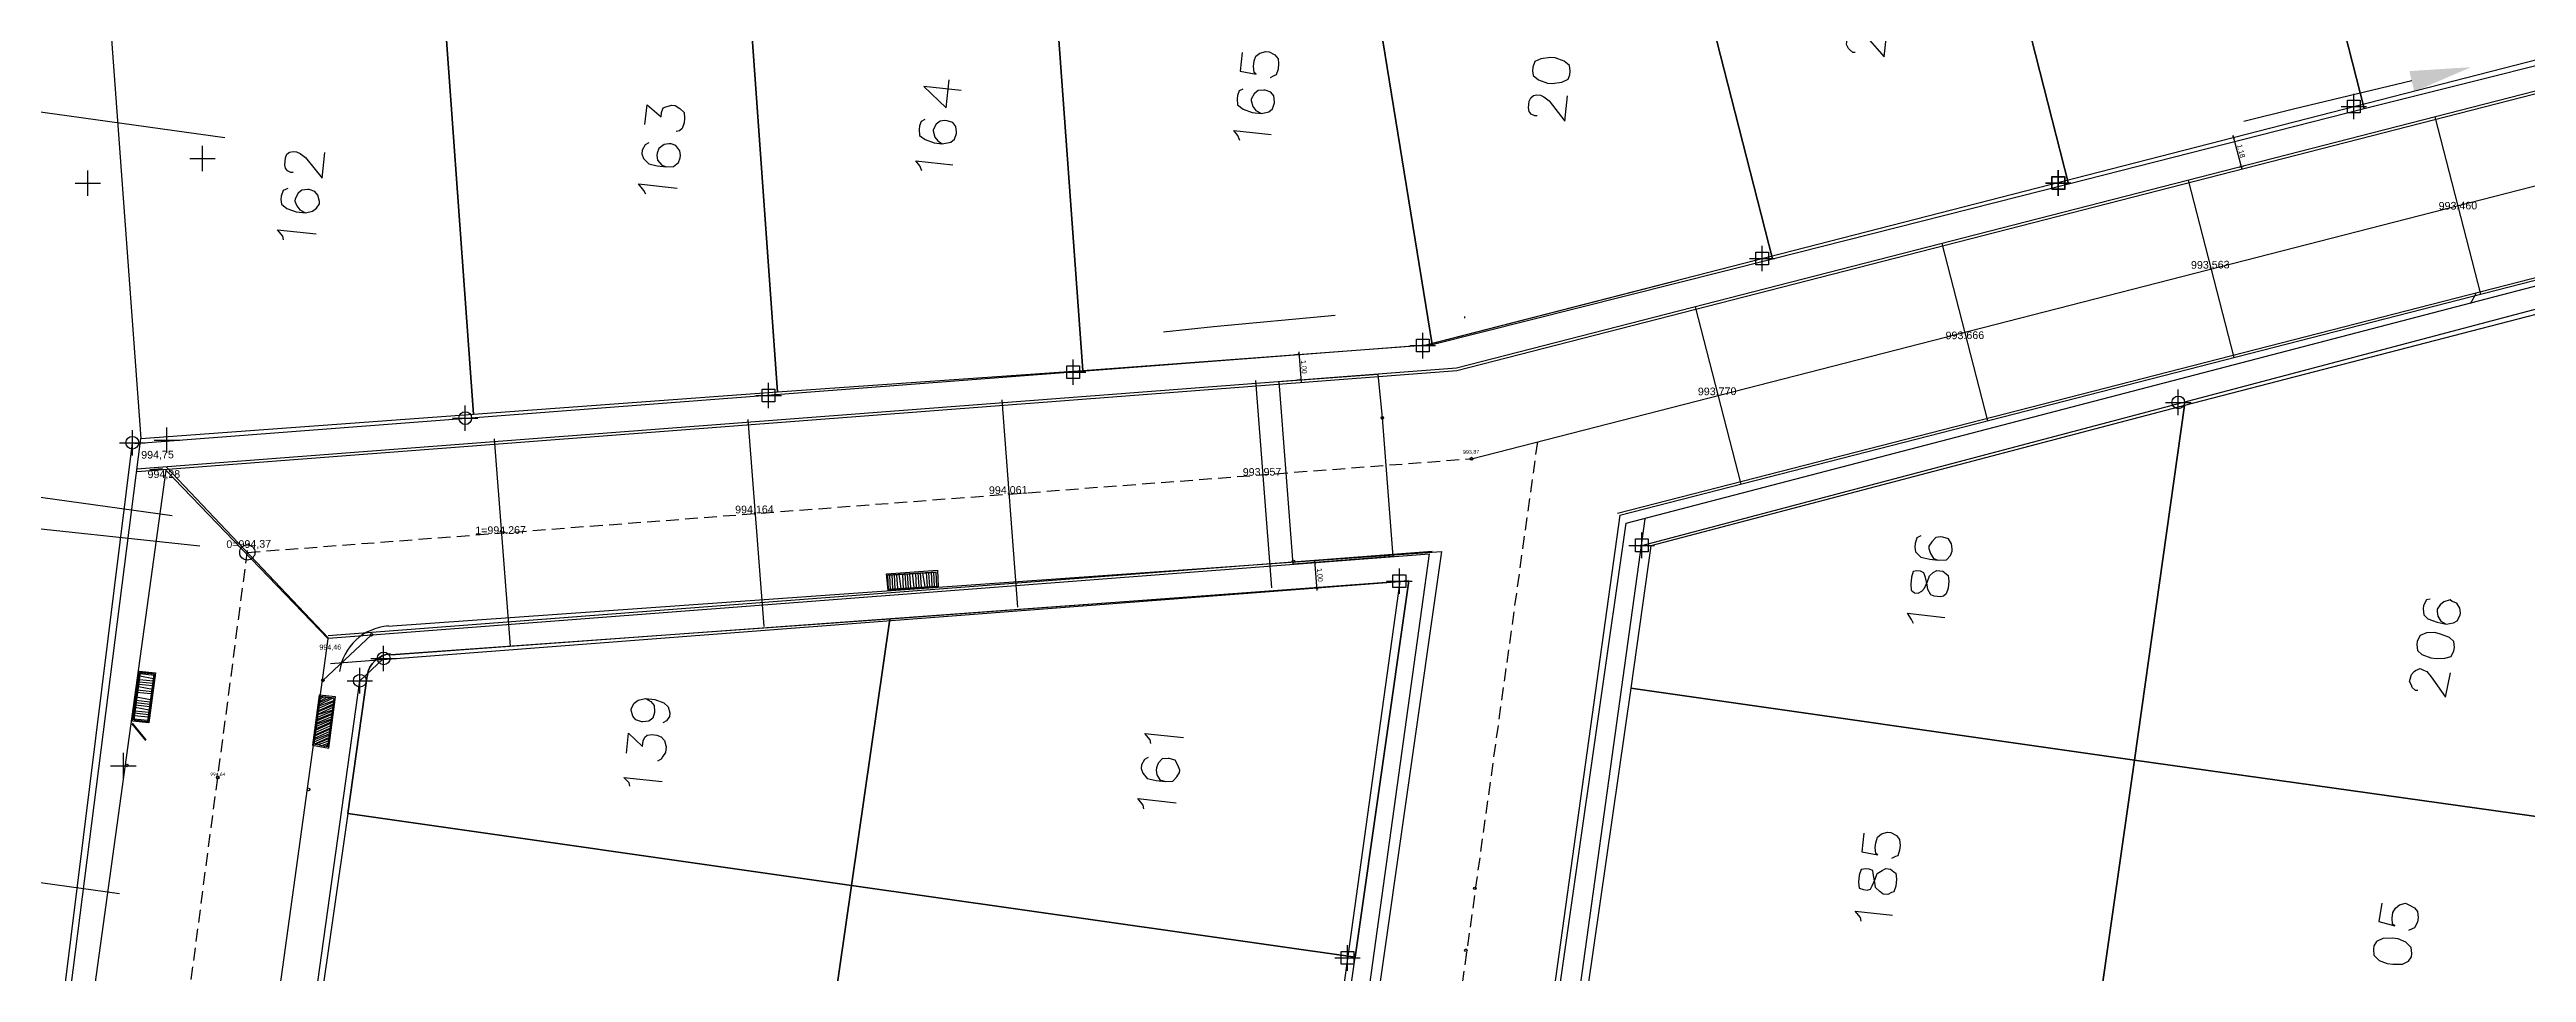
# Model space of a CAD drawing. Header units: metres. Extents: x -977055 to 805873, y -1033982 to 242021.
# Drawn here: x 863.8 to 961.1, y 1101 to 1137.3 of the extents above; entities that cross this region are included whole.
import ezdxf

# ---------------------------------------------------------------- set-up
doc = ezdxf.new("R2010")
doc.units = ezdxf.units.M
doc.header["$PDMODE"] = 32
doc.header["$PDSIZE"] = 1.5
doc.linetypes.add('DASHED', pattern=[0.75, 0.5, -0.25])
for name, color, linetype in [('12-CONDICIONES EXISTENTES', 2, 'Continuous'), ('C-ROAD-PROF-TEXT', 11, 'Continuous'), ('LOTE 243', 6, 'Continuous'), ('puntos nov 7', 50, 'Continuous'), ('PUNTOS V', 4, 'Continuous'), ('V-NODE', 1, 'Continuous')]:
    doc.layers.add(name, color=color, linetype=linetype)
for name, color, linetype, true_color in [('PDF2_area escolar', 7, 'Continuous', 0x989898), ('PDF_Geometry', 7, 'Continuous', 0x797979), ('PDF_Solid Fills', 7, 'Continuous', 0x797979)]:
    doc.layers.add(name, color=color, linetype=linetype, true_color=true_color)
doc.layers.get('PDF2_area escolar').off()
doc.styles.add('CITY2', font='stylu.ttf', dxfattribs={"height": 0.2})
doc.styles.get("Standard").update_dxf_attribs({"font": 'arial.ttf'})
doc.dimstyles.new('COTAS2', dxfattribs={"dimtxt": 0.02, "dimasz": 0.1, "dimexe": 0.15, "dimexo": 0.08, "dimgap": 0.05, "dimtad": 1, "dimzin": 0, "dimdsep": 46, "dimtxsty": 'CITY2', "dimblk": 'ARCHTICK', "dimcen": 1, "dimdle": 0.1, "dimclrd": 1, "dimclre": 1, "dimclrt": 2, "dimadec": 0, "dimazin": 0, "dimtfac": 1, "dimtofl": 0, "dimtmove": 0, "dimatfit": 3, "dimldrblk": 'ARCHTICK', "dimfxl": 0.18, "dimtolj": 1, "dimtzin": 0, "dimarcsym": 0})

# ---------------------------------------------------------------- blocks, each defined once
blk = doc.blocks.new('*U274')
at = {"color": 0, "linetype": 'ByBlock', "lineweight": -2, "transparency": 16777216}
for p, q in [((-1, 0), (1, 0)), ((0, -1), (0, 1))]:
    blk.add_line(p, q, dxfattribs=at)
blk.add_circle((0, 0), 0.5, dxfattribs=at)
blk = doc.blocks.new('*U1312', base_point=(875.988, 1112.51, 995.416))
at = {"layer": 'V-NODE', "color": 50, "lineweight": -2, "xscale": 0.5, "yscale": 0.5, "zscale": 0.5}
blk.add_blockref('*U274', (875.988, 1112.51, 995.416), dxfattribs=at)
blk = doc.blocks.new('*U1315', base_point=(876.923, 1113.387, 995.362))
at = {"layer": 'V-NODE', "color": 50, "lineweight": -2, "xscale": 0.5, "yscale": 0.5, "zscale": 0.5}
blk.add_blockref('*U274', (876.923, 1113.387, 995.362), dxfattribs=at)
blk = doc.blocks.new('*U1318', base_point=(867.052, 1121.861, 994.772))
at = {"layer": 'V-NODE', "color": 50, "lineweight": -2, "xscale": 0.5, "yscale": 0.5, "zscale": 0.5}
blk.add_blockref('*U274', (867.052, 1121.861, 994.772), dxfattribs=at)
blk = doc.blocks.new('*U1321', base_point=(880.129, 1122.828, 994.948))
at = {"layer": 'V-NODE', "color": 50, "lineweight": -2, "xscale": 0.5, "yscale": 0.5, "zscale": 0.5}
blk.add_blockref('*U274', (880.129, 1122.828, 994.948), dxfattribs=at)
blk = doc.blocks.new('*U2498')
at = {"color": 0, "linetype": 'ByBlock', "lineweight": -2, "transparency": 16777216}
for p, q in [((-1, 0), (1, 0)), ((0, -1), (0, 1))]:
    blk.add_line(p, q, dxfattribs=at)
blk.add_lwpolyline([(-0.5, -0.5), (-0.5, 0.5), (0.5, 0.5), (0.5, -0.5)], close=True, dxfattribs=at)
blk = doc.blocks.new('*U2741', base_point=(914.784, 1101.616, 995.679))
at = {"layer": 'V-NODE', "color": 130, "lineweight": -2, "xscale": 0.5, "yscale": 0.5, "zscale": 0.5}
blk.add_blockref('*U2498', (914.784, 1101.616, 995.679), dxfattribs=at)
blk = doc.blocks.new('*U2747', base_point=(926.345, 1117.829, 995.14))
at = {"layer": 'V-NODE', "color": 130, "lineweight": -2, "xscale": 0.5, "yscale": 0.5, "zscale": 0.5}
blk.add_blockref('*U2498', (926.345, 1117.829, 995.14), dxfattribs=at)
blk = doc.blocks.new('*U2750', base_point=(892.046, 1123.719, 994.986))
at = {"layer": 'V-NODE', "color": 130, "lineweight": -2, "xscale": 0.5, "yscale": 0.5, "zscale": 0.5}
blk.add_blockref('*U2498', (892.046, 1123.719, 994.986), dxfattribs=at)
blk = doc.blocks.new('*U2753', base_point=(904.011, 1124.634, 995.008))
at = {"layer": 'V-NODE', "color": 130, "lineweight": -2, "xscale": 0.5, "yscale": 0.5, "zscale": 0.5}
blk.add_blockref('*U2498', (904.011, 1124.634, 995.008), dxfattribs=at)
blk = doc.blocks.new('*U2756', base_point=(931.076, 1129.104, 994.854))
at = {"layer": 'V-NODE', "color": 130, "lineweight": -2, "xscale": 0.5, "yscale": 0.5, "zscale": 0.5}
blk.add_blockref('*U2498', (931.076, 1129.104, 994.854), dxfattribs=at)
blk = doc.blocks.new('*U2759', base_point=(942.714, 1132.066, 994.668))
at = {"layer": 'V-NODE', "color": 130, "lineweight": -2, "xscale": 0.5, "yscale": 0.5, "zscale": 0.5}
blk.add_blockref('*U2498', (942.714, 1132.066, 994.668), dxfattribs=at)
blk = doc.blocks.new('*U2762', base_point=(942.708, 1132.07, 994.668))
at = {"layer": 'V-NODE', "color": 130, "lineweight": -2, "xscale": 0.5, "yscale": 0.5, "zscale": 0.5}
blk.add_blockref('*U2498', (942.708, 1132.07, 994.668), dxfattribs=at)
blk = doc.blocks.new('*U2765', base_point=(954.317, 1135.078, 994.668))
at = {"layer": 'V-NODE', "color": 130, "lineweight": -2, "xscale": 0.5, "yscale": 0.5, "zscale": 0.5}
blk.add_blockref('*U2498', (954.317, 1135.078, 994.668), dxfattribs=at)
blk = doc.blocks.new('base')
at = {"layer": 'PDF_Geometry', "lineweight": 25, "extrusion": (-0.000787417, 0.063364, 0.99799), "elevation": 0.026}
for points in [[(-314.355, -197.288), (-299.601, -195.681), (-292.744, -194.188), (-282.663, -192.111), (-274.476, -190.361), (-258.037, -185.154), (-248.029, -180.61), (-240.539, -177.71), (-228.643, -174.042), (-222.733, -172.714), (-217.384, -171.04), (-209.935, -169.248), (-202.16, -164.759), (-196.196, -160.284), (-195.073, -159.817), (-178.095, -157.457), (-154.298, -156.614), (-136.667, -154.611), (-124.436, -153.164), (-118.066, -151.474), (-100.79, -146.646), (-80.955, -140.967), (-73.385, -139.328), (-61.694, -135.822), (-40.504, -131.604), (-37.727, -130.872), (-17.661, -129.441), (1.311, -127.461), (21.092, -124.929), (41.006, -122.83), (47.376, -123.458), (63.592, -123.186), (81.402, -124.312), (85.639, -96.072), (88.705, -66.393), (92.811, -40.781), (97.16, -22.386), (100.596, -1.562), (102.483, 8.32), (109.691, 37.361), (117.528, 76.62), (126.217, 115.638), (131.513, 149.592), (134.682, 173.973), (136.916, 195.591), (139.956, 229.678), (141.558, 250.676), (142.614, 271.37), (143.252, 283.21), (147.066, 312.938), (152.58, 355.631), (153.554, 396.042), (150.869, 418.02), (151.777, 438.639), (150.959, 458.028), (151.777, 438.639), (150.869, 418.02), (153.554, 396.042), (152.58, 355.631), (147.066, 312.938), (143.252, 283.21), (142.614, 271.37), (141.558, 250.676), (139.956, 229.678), (136.916, 195.591), (134.682, 173.973), (131.513, 149.592), (126.217, 115.638), (117.528, 76.62), (109.691, 37.361), (102.483, 8.32), (100.596, -1.562), (97.16, -22.386), (92.811, -40.781), (88.705, -66.393), (85.639, -96.072), (81.402, -124.312), (63.592, -123.186), (47.376, -123.458), (41.006, -122.83), (21.092, -124.929), (1.311, -127.461), (-17.661, -129.441), (-37.727, -130.872), (-40.504, -131.604), (-61.694, -135.822), (-73.385, -139.328), (-80.955, -140.967), (-100.79, -146.646), (-118.066, -151.474), (-124.436, -153.164), (-136.667, -154.611), (-154.298, -156.614), (-178.095, -157.457), (-195.073, -159.817), (-196.196, -160.284), (-202.16, -164.759), (-209.935, -169.248), (-217.384, -171.04), (-222.733, -172.714), (-228.643, -174.042), (-240.539, -177.71), (-248.029, -180.61), (-258.037, -185.154), (-274.476, -190.361), (-282.663, -192.111), (-292.744, -194.188), (-299.601, -195.681), (-314.355, -197.288), (-312.178, -178.446), (-309.146, -157.898), (-306.876, -132.899), (-305.823, -118.002), (-298.643, -78.802), (-291.055, -45.077), (-282.252, -15.116), (-275.645, 10.473), (-270.319, 33.898), (-263.825, 63.164), (-258.15, 86.408), (-284.424, 123.888)], [(-53.488, -120.441), (-53.397, -120.452), (-53.271, -120.56), (-53.23, -120.611), (-53.155, -120.76), (-53.194, -121.08), (-53.302, -121.206), (-53.353, -121.246), (-53.501, -121.321), (-53.638, -121.304), (-53.765, -121.196), (-53.977, -121.032), (-54.625, -120.258), (-54.741, -121.218)], [(-29.412, -120.745), (-29.324, -120.014), (-29.958, -119.891), (-29.872, -119.948), (-29.854, -120.182), (-29.882, -120.41), (-29.949, -120.588), (-30.103, -120.708), (-30.342, -120.772), (-30.48, -120.756), (-30.697, -120.637), (-30.818, -120.483), (-30.841, -120.295), (-30.814, -120.066), (-30.741, -119.843), (-30.644, -119.808), (-30.496, -119.734)], [(-18.351, -119.388), (-16.889, -119.564), (-17.76, -118.717), (-17.892, -119.814)], [(-75.348, -119.06), (-70.676, -118), (-68.719, -117.54)], [(-5.919, -118.197), (-6.013, -118.974), (-6.558, -118.491), (-6.58, -118.673), (-6.647, -118.851), (-6.744, -118.885), (-6.984, -118.949), (-7.121, -118.933), (-7.293, -118.819), (-7.459, -118.66), (-7.477, -118.426), (-7.455, -118.243), (-7.382, -118.02), (-7.279, -117.94), (-7.137, -117.911)], [(-29.424, -119.306), (-29.276, -119.231), (-29.208, -119.054), (-29.192, -118.917), (-29.21, -118.683), (-29.422, -118.518), (-29.776, -118.383), (-30.142, -118.339), (-30.427, -118.397), (-30.581, -118.518), (-30.654, -118.741), (-30.66, -118.786), (-30.642, -119.02), (-30.521, -119.174), (-30.298, -119.247), (-30.252, -119.253), (-30.018, -119.235), (-29.864, -119.114), (-29.746, -118.897), (-29.74, -118.851), (-29.804, -118.611), (-29.925, -118.458), (-30.142, -118.339)], [(-40.964, -118.101), (-40.873, -118.112), (-40.741, -118.175), (-40.661, -118.277), (-40.632, -118.42), (-40.665, -118.694), (-40.727, -118.825), (-40.829, -118.906), (-40.972, -118.935), (-41.109, -118.919), (-41.241, -118.856), (-41.453, -118.692), (-42.05, -117.878), (-42.171, -118.883)], [(-16.917, -118.263), (-16.769, -118.188), (-16.701, -118.01), (-16.685, -117.873), (-16.703, -117.639), (-16.915, -117.475), (-17.27, -117.339), (-17.59, -117.301), (-17.921, -117.353), (-18.074, -117.474), (-18.147, -117.697), (-18.153, -117.743), (-18.135, -117.977), (-18.014, -118.13), (-17.791, -118.204), (-17.7, -118.215), (-17.511, -118.191), (-17.358, -118.07), (-17.239, -117.853), (-17.233, -117.807), (-17.297, -117.568), (-17.418, -117.414), (-17.59, -117.301)], [(-29.273, -117.284), (-29.204, -117.478), (-29.043, -117.683), (-30.506, -117.507)], [(7.921, -116.479), (8.012, -116.49), (8.144, -116.552), (8.224, -116.655), (8.253, -116.797), (8.22, -117.071), (8.158, -117.203), (8.056, -117.283), (7.913, -117.313), (7.776, -117.296), (7.644, -117.234), (7.432, -117.069), (6.789, -116.25), (6.668, -117.255)], [(-6.065, -117.483), (-5.917, -117.408), (-5.798, -117.191), (-5.782, -117.054), (-5.851, -116.86), (-6.058, -116.65), (-6.372, -116.565), (-6.738, -116.521), (-7.017, -116.534), (-7.222, -116.695), (-7.29, -116.872), (-7.301, -116.964), (-7.277, -117.152), (-7.116, -117.357), (-6.939, -117.424), (-6.848, -117.435), (-6.659, -117.412), (-6.455, -117.251), (-6.387, -117.074), (-6.376, -116.982), (-6.399, -116.794), (-6.56, -116.589), (-6.738, -116.521)], [(-16.766, -116.24), (-16.697, -116.434), (-16.536, -116.639), (-17.999, -116.463)], [(8.135, -115.855), (8.329, -115.786), (8.402, -115.563), (8.419, -115.426), (8.395, -115.238), (8.183, -115.073), (7.828, -114.937), (7.463, -114.893), (7.177, -114.952), (7.024, -115.072), (6.91, -115.244), (6.899, -115.336), (6.963, -115.575), (7.084, -115.729), (7.307, -115.802), (7.352, -115.808), (7.586, -115.789), (7.74, -115.669), (7.859, -115.451), (7.87, -115.36), (7.801, -115.166), (7.68, -115.012), (7.463, -114.893)], [(-5.914, -115.461), (-5.839, -115.609), (-5.638, -115.865), (-7.147, -115.684)], [(8.332, -113.839), (8.361, -113.981), (8.562, -114.238), (7.053, -114.056)], [(-73.972, -29.127), (-75.851, -30.477), (-73.972, -29.127), (-35.504, -35.06), (-34.154, -36.938), (-44.268, -102.03), (-86.666, -112.549), (-88.335, -111.003), (-75.851, -30.477)], [(-77.534, -110.264), (-77.766, -110.653)], [(-32.936, -110.351), (-28.158, -109.953), (-26.189, -109.773)], [(90.41, -55.701), (23.541, -45.327), (22.42, -46.165), (14.042, -106.087)], [(19.91, -104.337), (20.092, -102.828), (11.773, -101.826)], [(4.42, -98.575), (-37.003, -101.004), (-27.234, -38.004)], [(-55.829, -101.379), (-55.68, -101.304), (-55.607, -101.081), (-55.591, -100.944), (-55.614, -100.756), (-55.821, -100.545), (-56.181, -100.456), (-56.501, -100.417), (-56.826, -100.424), (-56.986, -100.59), (-57.053, -100.768), (-57.064, -100.859), (-57.041, -101.048), (-56.926, -101.247), (-56.703, -101.32), (-56.611, -101.331), (-56.423, -101.307), (-56.264, -101.141), (-56.15, -100.969), (-56.139, -100.878), (-56.209, -100.684), (-56.324, -100.485), (-56.501, -100.417)], [(-17.159, -99.871), (-15.246, -99.776), (-15.221, -100.336), (-17.134, -100.43)], [(-15.338, -99.765), (-15.312, -100.325)], [(-15.435, -99.8), (-15.409, -100.36)], [(-15.526, -99.789), (-15.501, -100.349)], [(-15.623, -99.824), (-15.592, -100.338)], [(-15.76, -99.807), (-15.689, -100.372)], [(-15.852, -99.796), (-15.826, -100.356)], [(-15.949, -99.831), (-15.923, -100.39)], [(-16.04, -99.82), (-16.015, -100.379)], [(-16.137, -99.855), (-16.106, -100.368)], [(-16.274, -99.838), (-16.203, -100.403)], [(-16.365, -99.827), (-16.34, -100.387)], [(-16.462, -99.862), (-16.437, -100.421)], [(-16.554, -99.851), (-16.528, -100.41)], [(-16.696, -99.88), (-16.62, -100.399)], [(-16.788, -99.869), (-16.762, -100.428)], [(-16.879, -99.858), (-16.854, -100.417)], [(-16.976, -99.893), (-16.951, -100.452)], [(-17.068, -99.882), (-17.042, -100.441)], [(6.095, -91.219), (5.257, -96.636), (6.095, -91.219), (-13.659, -88.143), (-15.292, -98.612), (4.324, -97.451), (-35.706, -99.862), (-33.414, -85.067)], [(-75.81, -98.647), (-75.667, -98.618), (-75.548, -98.4), (-75.532, -98.263), (-75.55, -98.029), (-75.716, -97.87), (-76.071, -97.735), (-76.431, -97.645), (-76.716, -97.703), (-76.864, -97.778), (-76.983, -97.996), (-76.994, -98.087), (-76.971, -98.275), (-76.856, -98.475), (-76.678, -98.542), (-76.592, -98.599), (-76.353, -98.535), (-76.199, -98.415), (-76.086, -98.243), (-76.075, -98.151), (-76.098, -97.963), (-76.214, -97.764), (-76.431, -97.645)], [(-55.507, -97.94), (-55.432, -98.088), (-55.277, -98.339), (-56.739, -98.162)], [(14.449, -95.007), (14.178, -96.876), (13.629, -96.81), (13.901, -94.941)], [(14.194, -96.739), (13.651, -96.627)], [(14.183, -96.83), (13.635, -96.764)], [(-75.283, -95.047), (-75.192, -95.058), (-75.066, -95.166), (-75.031, -95.263), (-74.956, -95.411), (-75.035, -95.68), (-75.143, -95.806), (-75.194, -95.846), (-75.388, -95.916), (-75.52, -95.853), (-75.651, -95.791), (-75.812, -95.586), (-76.364, -94.778), (-76.571, -95.727)], [(14.355, -95.784), (13.807, -95.718)], [(14.339, -95.922), (13.796, -95.81)], [(14.317, -96.104), (13.768, -96.038)], [(14.306, -96.196), (13.712, -96.124)], [(14.244, -96.327), (13.701, -96.216)], [(14.233, -96.419), (13.684, -96.353)], [(14.222, -96.51), (13.673, -96.444)], [(14.211, -96.602), (13.662, -96.536)], [(6.843, -93.859), (6.566, -95.773), (7.115, -95.839), (7.386, -93.971), (6.799, -94.225)], [(7.159, -95.474), (6.578, -95.682)], [(7.154, -95.52), (6.612, -95.779)], [(7.143, -95.611), (6.704, -95.79)], [(7.137, -95.657), (6.841, -95.806)], [(7.126, -95.748), (6.978, -95.823)], [(7.115, -95.839), (7.069, -95.834)], [(-5.654, -95.599), (-5.872, -95.48), (-5.993, -95.327), (-6.011, -95.093), (-6.005, -95.047), (-5.932, -94.824), (-5.778, -94.703), (-5.544, -94.685), (-5.499, -94.691), (-5.276, -94.764), (-5.155, -94.918), (-5.091, -95.157), (-5.097, -95.203), (-5.216, -95.42), (-5.369, -95.541), (-5.654, -95.599), (-6.02, -95.555), (-6.375, -95.42), (-6.541, -95.261), (-6.605, -95.021), (-6.588, -94.884), (-6.475, -94.712), (-6.327, -94.637)], [(14.444, -95.053), (13.895, -94.987)], [(14.427, -95.19), (13.879, -95.124)], [(14.416, -95.282), (13.868, -95.216)], [(14.405, -95.373), (13.857, -95.307)], [(14.389, -95.51), (13.846, -95.398)], [(14.378, -95.602), (13.829, -95.535)], [(14.367, -95.693), (13.818, -95.627)], [(7.331, -94.428), (6.744, -94.682)], [(7.32, -94.519), (6.733, -94.773)], [(7.315, -94.565), (6.728, -94.819)], [(7.304, -94.657), (6.717, -94.91)], [(7.293, -94.748), (6.666, -94.951)], [(7.287, -94.794), (6.655, -95.042)], [(7.276, -94.885), (6.644, -95.133)], [(7.271, -94.931), (6.638, -95.179)], [(7.26, -95.022), (6.627, -95.271)], [(7.249, -95.114), (6.622, -95.316)], [(7.198, -95.154), (6.611, -95.408)], [(7.187, -95.245), (6.6, -95.499)], [(7.181, -95.291), (6.594, -95.545)], [(7.17, -95.382), (6.583, -95.636)], [(7.375, -94.062), (6.788, -94.316)], [(7.364, -94.154), (6.783, -94.362)], [(7.359, -94.2), (6.772, -94.453)], [(7.348, -94.291), (6.761, -94.545)], [(7.342, -94.337), (6.755, -94.59)], [(7.341, -93.965), (6.805, -94.179)], [(7.204, -93.949), (6.816, -94.088)], [(7.118, -93.892), (6.827, -93.996)], [(6.981, -93.876), (6.832, -93.951)], [(-4.887, -93.466), (-4.981, -94.243), (-5.52, -93.714), (-5.548, -93.943), (-5.61, -94.075), (-5.712, -94.155), (-5.901, -94.179), (-6.083, -94.157), (-6.261, -94.089), (-6.381, -93.935), (-6.445, -93.696), (-6.418, -93.467), (-6.304, -93.295), (-6.248, -93.209), (-6.099, -93.135)], [(-25.49, -93.581), (-25.461, -93.723), (-25.26, -93.979), (-26.768, -93.798)], [(-25.378, -93.038), (-25.23, -92.963), (-25.111, -92.745), (-25.094, -92.608), (-25.164, -92.414), (-25.325, -92.209), (-25.685, -92.12), (-26.05, -92.076), (-26.33, -92.088), (-26.489, -92.255), (-26.603, -92.426), (-26.614, -92.518), (-26.544, -92.712), (-26.429, -92.911), (-26.206, -92.984), (-26.161, -92.99), (-25.927, -92.972), (-25.767, -92.805), (-25.7, -92.628), (-25.689, -92.537), (-25.712, -92.348), (-25.827, -92.149), (-26.05, -92.076)], [(-5.007, -92.153), (-4.978, -92.296), (-4.772, -92.506), (-6.28, -92.324)], [(-25.181, -91.021), (-25.152, -91.164), (-24.951, -91.42), (-26.46, -91.238)], [(-53.448, -89.702), (-53.36, -88.971), (-53.994, -88.848), (-53.908, -88.905), (-53.89, -89.139), (-53.912, -89.322), (-53.985, -89.545), (-54.139, -89.665), (-54.379, -89.729), (-54.516, -89.713), (-54.733, -89.594), (-54.854, -89.44), (-54.872, -89.206), (-54.85, -89.023), (-54.777, -88.8), (-54.68, -88.765), (-54.532, -88.691)], [(-53.309, -86.241), (-53.28, -86.384), (-53.079, -86.64), (-54.542, -86.464)], [(-73.767, -86.698), (-73.634, -85.972), (-74.263, -85.803), (-74.177, -85.86), (-74.158, -86.094), (-74.186, -86.323), (-74.299, -86.494), (-74.453, -86.615), (-74.693, -86.679), (-74.824, -86.617), (-75.042, -86.498), (-75.162, -86.344), (-75.181, -86.11), (-75.158, -85.927), (-75.04, -85.71), (-74.943, -85.675), (-74.794, -85.6)]]:
    blk.add_lwpolyline(points, dxfattribs=at)
for points in [[(-68.785, -137.332), (-73.457, -117.989), (-85.105, -120.759), (-80.45, -140.239), (-73.501, -138.758)], [(-68.785, -137.332), (-61.856, -135.246), (-57.195, -134.277), (-61.803, -115.173), (-73.457, -117.989)], [(-45.414, -131.94), (-50.149, -112.358), (-61.803, -115.173), (-57.195, -134.277)], [(-33.631, -129.975), (-36.733, -109.151), (-50.149, -112.358), (-45.414, -131.94), (-40.661, -130.983), (-37.843, -130.302)], [(-21.751, -129.134), (-22.997, -108.302), (-36.733, -109.151), (-33.631, -129.975)], [(-9.793, -128.024), (-10.997, -107.615), (-22.997, -108.302), (-21.751, -129.134), (-17.727, -128.83)], [(2.142, -126.726), (0.963, -106.876), (-10.997, -107.615), (-9.793, -128.024)], [(15.188, -125.052), (14.042, -106.087), (0.963, -106.876), (2.142, -126.726)], [(-40.808, -119.882), (-40.832, -119.694), (-41.044, -119.529), (-41.398, -119.394), (-41.581, -119.372), (-41.958, -119.419), (-42.203, -119.529), (-42.27, -119.706), (-42.287, -119.843), (-42.269, -120.077), (-42.057, -120.242), (-41.702, -120.377), (-41.519, -120.399), (-41.143, -120.352), (-40.898, -120.242), (-40.824, -120.019)], [(-83.88, -89.421), (-87.172, -110.587), (-86.335, -111.337), (-66.262, -106.382), (-64.12, -92.451)], [(-45.226, -101.126), (-44.365, -95.526), (-64.12, -92.451), (-66.262, -106.382)], [(-17.205, -99.865), (-15.241, -99.731), (-15.181, -100.387), (-17.19, -100.516)], [(-15.221, -100.336), (-15.246, -99.776), (-17.159, -99.871), (-17.134, -100.43)], [(-55.414, -99.481), (-55.433, -99.247), (-55.559, -99.139), (-55.696, -99.123), (-55.844, -99.198), (-55.952, -99.324), (-56.076, -99.587), (-56.15, -99.81), (-56.303, -99.931), (-56.451, -100.006), (-56.68, -99.978), (-56.806, -99.87), (-56.892, -99.813), (-56.91, -99.579), (-56.877, -99.305), (-56.804, -99.082), (-56.701, -99.002), (-56.559, -98.973), (-56.33, -99), (-56.199, -99.062), (-56.084, -99.262), (-56.06, -99.45), (-56.002, -99.735), (-55.932, -99.929), (-55.801, -99.991), (-55.663, -100.008), (-55.521, -99.979), (-55.448, -99.756)], [(-33.414, -85.067), (-35.706, -99.862), (-15.292, -98.612), (-13.659, -88.143)], [(-75.27, -96.857), (-75.288, -96.623), (-75.454, -96.464), (-75.809, -96.329), (-76.037, -96.301), (-76.363, -96.308), (-76.602, -96.372), (-76.721, -96.59), (-76.738, -96.727), (-76.72, -96.961), (-76.553, -97.12), (-76.199, -97.256), (-75.976, -97.329), (-75.65, -97.322), (-75.405, -97.212), (-75.286, -96.994)], [(14.5, -94.967), (14.218, -96.927), (13.578, -96.85), (13.86, -94.89)], [(13.629, -96.81), (14.178, -96.876), (14.449, -95.007), (13.901, -94.941)], [(6.803, -93.808), (6.515, -95.814), (7.155, -95.891), (7.438, -93.931)], [(7.115, -95.839), (6.566, -95.773), (6.843, -93.859), (7.386, -93.971)], [(-62.277, -80.616), (-64.12, -92.451), (-44.365, -95.526), (-42.522, -83.692)], [(-82.031, -77.541), (-83.88, -89.421), (-64.12, -92.451), (-62.277, -80.616)], [(-11.816, -76.309), (-13.659, -88.143), (6.095, -91.219), (7.944, -79.339)], [(-53.217, -87.782), (-53.235, -87.548), (-53.412, -87.481), (-53.549, -87.464), (-53.692, -87.493), (-53.754, -87.625), (-53.879, -87.888), (-53.952, -88.111), (-54.151, -88.226), (-54.299, -88.301), (-54.482, -88.279), (-54.608, -88.171), (-54.694, -88.115), (-54.712, -87.88), (-54.679, -87.606), (-54.606, -87.383), (-54.509, -87.349), (-54.361, -87.274), (-54.178, -87.296), (-54.052, -87.404), (-53.886, -87.563), (-53.862, -87.751), (-53.804, -88.036), (-53.78, -88.225), (-53.648, -88.287), (-53.511, -88.303), (-53.323, -88.28), (-53.25, -88.057)], [(-31.571, -73.233), (-33.414, -85.067), (-13.659, -88.143), (-11.816, -76.309)], [(-73.41, -84.886), (-73.428, -84.652), (-73.635, -84.441), (-73.944, -84.311), (-74.172, -84.284), (-74.543, -84.286), (-74.788, -84.395), (-74.902, -84.567), (-74.918, -84.704), (-74.9, -84.938), (-74.694, -85.149), (-74.385, -85.279), (-74.156, -85.306), (-73.785, -85.304), (-73.54, -85.195), (-73.427, -85.023)]]:
    blk.add_lwpolyline(points, close=True, dxfattribs=at)
blk.add_lwpolyline([(4.336, -97.483, 0.353005), (5.255, -96.646, -0.353005)], format="xyb", close=True, dxfattribs=at)
at = {"layer": 'PDF_Geometry', "color": 215, "lineweight": 50, "true_color": 0xa9529f, "extrusion": (-0.000787417, 0.063364, 0.99799), "elevation": 0.026}
blk.add_lwpolyline([(13.989, -94.21), (14.511, -94.876)], dxfattribs=at)
blk = doc.blocks.new('*U3056')
at = {"color": 0, "linetype": 'ByBlock', "lineweight": -2, "transparency": 16777216}
for p, q in [((-1, 0), (1, 0)), ((0, -1), (0, 1))]:
    blk.add_line(p, q, dxfattribs=at)
blk.add_circle((0, 0), 0.5, dxfattribs=at)
blk = doc.blocks.new('*U3209', base_point=(947.423, 1123.448, 995.001))
at = {"layer": 'V-NODE', "color": 90, "lineweight": -2, "xscale": 0.5, "yscale": 0.5, "zscale": 0.5}
blk.add_blockref('*U3056', (947.423, 1123.448, 995.001), dxfattribs=at)
blk = doc.blocks.new('_ArchTick')
at = {"color": 0, "linetype": 'ByBlock', "const_width": 0.15}
blk.add_lwpolyline([(-0.5, -0.5), (0.5, 0.5)], dxfattribs=at)
blk = doc.blocks.new('*D4925')
at = {"color": 1, "linetype": 'Continuous', "lineweight": -2, "transparency": 16777216}
for p, q in [((949.524, 1133.838), (949.741, 1133.894)), ((949.818, 1132.696), (950.034, 1132.751))]:
    blk.add_line(p, q, dxfattribs=at)
at = {"color": 1, "lineweight": -2, "transparency": 16777216}
blk.add_line((949.57, 1133.954), (949.914, 1132.617), dxfattribs=at)
at = {"layer": 'Defpoints', "color": 0, "transparency": 16777216}
for p in [(949.447, 1133.819, 994.772), (949.74, 1132.676, 994.772), (949.889, 1132.714)]:
    blk.add_point(p, dxfattribs=at)
at = {"color": 1, "lineweight": -2, "transparency": 16777216, "xscale": 0.1, "yscale": 0.1, "zscale": 0.1}
for p, rotation in [((949.595, 1133.857), 104.4012118177136), ((949.889, 1132.714), 284.4012118177137)]:
    blk.add_blockref('_ArchTick', p, dxfattribs=dict(at, rotation=rotation))
at = {"color": 2, "transparency": 16777216, "insert": (949.891, 1133.323), "char_height": 0.2, "attachment_point": 5, "rotation": 284.40121, "style": 'CITY2'}
blk.add_mtext('\\A1;1.18', dxfattribs=at)
blk = doc.blocks.new('*D4930')
at = {"color": 1, "linetype": 'Continuous', "lineweight": -2, "transparency": 16777216}
for p, q in [((913.466, 1117.149), (913.661, 1117.164)), ((913.543, 1116.152), (913.738, 1116.167))]:
    blk.add_line(p, q, dxfattribs=at)
at = {"color": 1, "lineweight": -2, "transparency": 16777216}
blk.add_line((913.596, 1116.056), (913.504, 1117.252), dxfattribs=at)
at = {"layer": 'Defpoints', "color": 0, "transparency": 16777216}
for p in [(913.387, 1117.143, 995.067), (913.512, 1117.153), (913.463, 1116.146, 995.067)]:
    blk.add_point(p, dxfattribs=at)
at = {"color": 1, "lineweight": -2, "transparency": 16777216, "xscale": 0.1, "yscale": 0.1, "zscale": 0.1}
for p, rotation in [((913.512, 1117.153), 94.37753879972952), ((913.588, 1116.156), 274.3775387997295)]:
    blk.add_blockref('_ArchTick', p, dxfattribs=dict(at, rotation=rotation))
at = {"color": 2, "transparency": 16777216, "insert": (913.703, 1116.666), "char_height": 0.2, "attachment_point": 5, "rotation": 274.37754, "style": 'CITY2'}
blk.add_mtext('\\A1;1.00', dxfattribs=at)
blk = doc.blocks.new('*D4931')
at = {"color": 1, "linetype": 'Continuous', "lineweight": -2, "transparency": 16777216}
for p, q in [((912.827, 1125.324), (912.734, 1125.317)), ((912.903, 1124.327), (912.811, 1124.32))]:
    blk.add_line(p, q, dxfattribs=at)
at = {"color": 1, "lineweight": -2, "transparency": 16777216}
blk.add_line((912.876, 1125.428), (912.968, 1124.232), dxfattribs=at)
at = {"layer": 'Defpoints', "color": 0, "transparency": 16777216}
for p in [(912.907, 1125.33, 995.067), (912.96, 1124.332), (912.983, 1124.333, 995.067)]:
    blk.add_point(p, dxfattribs=at)
at = {"color": 1, "lineweight": -2, "transparency": 16777216, "xscale": 0.1, "yscale": 0.1, "zscale": 0.1}
for p, rotation in [((912.884, 1125.329), 94.37753879972855), ((912.96, 1124.332), 274.3775387997285)]:
    blk.add_blockref('_ArchTick', p, dxfattribs=dict(at, rotation=rotation))
at = {"color": 2, "transparency": 16777216, "insert": (913.075, 1124.842), "char_height": 0.2, "attachment_point": 5, "rotation": 274.37754, "style": 'CITY2'}
blk.add_mtext('\\A1;1.00', dxfattribs=at)
blk = doc.blocks.new('*U5308')
at = {"color": 0, "linetype": 'ByBlock', "lineweight": -2, "transparency": 16777216}
for p, q in [((-1, 0), (1, 0)), ((0, -1), (0, 1))]:
    blk.add_line(p, q, dxfattribs=at)
blk = doc.blocks.new('*U5362', base_point=(865.306, 1132.064, 994.162))
at = {"layer": 'V-NODE', "color": 2, "lineweight": -2, "xscale": 0.5, "yscale": 0.5, "zscale": 0.5}
blk.add_blockref('*U5308', (865.306, 1132.064, 994.162), dxfattribs=at)
blk = doc.blocks.new('*U5365', base_point=(869.808, 1133.033, 994.33))
at = {"layer": 'V-NODE', "color": 2, "lineweight": -2, "xscale": 0.5, "yscale": 0.5, "zscale": 0.5}
blk.add_blockref('*U5308', (869.808, 1133.033, 994.33), dxfattribs=at)
blk = doc.blocks.new('*U5368', base_point=(868.411, 1121.959, 994.758))
at = {"layer": 'V-NODE', "color": 2, "lineweight": -2, "xscale": 0.5, "yscale": 0.5, "zscale": 0.5}
blk.add_blockref('*U5308', (868.411, 1121.959, 994.758), dxfattribs=at)
blk = doc.blocks.new('*U5422', base_point=(866.699, 1109.171, 995.439))
at = {"layer": 'V-NODE', "color": 2, "lineweight": -2, "xscale": 0.5, "yscale": 0.5, "zscale": 0.5}
blk.add_blockref('*U5308', (866.699, 1109.171, 995.439), dxfattribs=at)

msp = doc.modelspace()

# ---------------------------------------------------------------- linework, layer by layer
at = {"color": 2}
msp.add_lwpolyline([(916.155, 1122.839), (916.57236, 1117.38699), (912.65223, 1117.0869), (912.10267, 1124.26589), (915.97632, 1124.56243), (916.155, 1122.839)], dxfattribs=at)
at = {"color": 1, "elevation": 2022.29234}
msp.add_lwpolyline([(826.85026, 767.27004), (874.73821, 1114.15611), (868.36224, 1120.78784), (818.82259, 761.82294), (826.85026, 767.27004)], dxfattribs=at)
at = {"color": 1}
for centre, radius in [((916.155, 1122.839), 0.05), ((919.65585, 1121.23357, 995.067), 0.05582), ((912.667, 1117.199), 0.05), ((919.788, 1104.353, 995.204), 0.05), ((919.438, 1101.918), 0.05)]:
    msp.add_circle(centre, radius, dxfattribs=at)
at = {"layer": '12-CONDICIONES EXISTENTES', "color": 1, "linetype": 'Continuous', "elevation": 997.203}
for points in [[(801.6119, 1143.47861), (870.68765, 1133.8563)], [(799.54237, 1128.62206), (868.61812, 1118.99975)], [(797.47284, 1113.76551), (866.54859, 1104.1432)]]:
    msp.add_lwpolyline(points, dxfattribs=at)
at = {"layer": '12-CONDICIONES EXISTENTES', "color": 1, "elevation": 995.362}
for points in [[(876.45136, 1114.31567), (874.53829, 1112.52127)], [(876.923, 1113.387), (875.988, 1112.51)]]:
    msp.add_lwpolyline(points, dxfattribs=at)
at = {"layer": '12-CONDICIONES EXISTENTES', "color": 1}
for centre in [(876.45136, 1114.31567, 995.362), (874.53829, 1112.52127, 995.362), (866.83779, 1109.18162, 996.877), (870.4064, 1108.70726, 996.877), (873.97502, 1108.23291, 996.877)]:
    msp.add_circle(centre, 0.05, dxfattribs=at)
at = {"layer": 'LOTE 243', "color": 2, "elevation": 994.772}
for points in [[(919.06471, 1124.79885), (965.79461, 1136.7981)], [(919.08108, 1124.69981), (965.81948, 1136.70124)], [(919.65427, 1121.23345), (966.68997, 1133.31122)], [(925.39062, 1119.09288), (967.68711, 1129.95372)], [(925.48046, 1119.0127), (967.66015, 1129.84355)]]:
    msp.add_lwpolyline(points, dxfattribs=at)
at = {"layer": 'LOTE 243', "elevation": 994.859}
msp.add_lwpolyline([(918.14061, 1125.77992), (927.772, 1128.25495)], dxfattribs=at)
at = {"layer": 'LOTE 243'}
msp.add_lwpolyline([(919.39594, 1126.76006), (919.39594, 1126.82386)], dxfattribs=at)
at = {"layer": 'LOTE 243', "color": 1}
for points, elevation in [([(867.15079, 1121.82769), (917.8698, 1125.7103)], 995.067), ([(867.22712, 1120.8306), (919.06471, 1124.79885)], 995.067), ([(867.23475, 1120.7309), (919.08108, 1124.69981)], 995.067), ([(925.48046, 1119.0127), (916.45174, 1053.92069), (914.10911, 1037.19105)], 995.204), ([(926.47097, 1118.87531), (917.44216, 1053.78265), (915.09944, 1037.05237)], 995.204), ([(874.74931, 1114.28567), (918.1173, 1117.60555)], 995.067), ([(874.75694, 1114.18596), (918.0012, 1117.49637)], 995.067), ([(918.0012, 1117.49637), (909.32066, 1054.91453), (906.97796, 1038.18442)], 995.204), ([(874.83327, 1113.18888), (916.84018, 1116.40457)], 995.067), ([(916.84018, 1116.40457), (908.33023, 1055.05256), (905.98762, 1038.3231)], 995.204)]:
    msp.add_lwpolyline(points, dxfattribs=dict(at, elevation=elevation))
at = {"layer": 'LOTE 243', "color": 1, "linetype": 'DASHED'}
for points, elevation in [([(871.56819, 1117.55239), (919.65585, 1121.23357)], 995.067), ([(922.24635, 1121.89904), (912.60412, 1052.38399)], 995.204), ([(867.74386, 1120.81285), (868.36684, 1120.86)], 995.067), ([(863.8949, 1059.13301), (871.61482, 1117.90737)], 997.399)]:
    msp.add_lwpolyline(points, dxfattribs=dict(at, elevation=elevation))
at = {"layer": 'PDF_Geometry', "lineweight": 25, "extrusion": (-0.000787417, 0.063364, 0.99799)}
msp.add_arc((-891.01964, -1036.45449, 1060.76006), 2.0947, 273.4073421, 351.1808272, dxfattribs=at)
at = {"layer": 'PDF_Solid Fills', "transparency": 33554559, "extrusion": (-0.000787417, 0.063364, 0.99799)}
msp.add_solid([(-970.55143, -1059.40177, 1060.76006), (-972.97778, -1059.52678, 1060.76006), (-970.73206, -1058.5917, 1060.76006)], dxfattribs=at)
at = {"layer": 'PUNTOS V', "color": 1}
for p, q in [((911.17672, 1124.30437, 995.067), (911.8001, 1116.16116, 995.067)), ((901.20589, 1123.54109, 995.067), (901.82927, 1115.39788, 995.067)), ((881.26424, 1122.01453, 995.067), (881.88761, 1113.87132, 995.067)), ((891.23507, 1122.77781, 995.067), (891.85844, 1114.6346, 995.067))]:
    msp.add_line(p, q, dxfattribs=at)
for points, elevation in [([(917.8698, 1125.7103), (965.945, 1138.055)], 994.772), ([(957.50358, 1134.66914), (959.2943, 1127.69538)], 995.067), ([(947.8178, 1132.18204), (949.60852, 1125.20828)], 995.067), ([(938.13203, 1129.69493), (939.92274, 1122.72117)], 995.067), ([(926.345, 1117.829), (967.445, 1128.693)], 995.14), ([(928.44625, 1127.20783), (930.23696, 1120.23407)], 995.067), ([(874.75694, 1114.18596), (868.37945, 1120.91882)], 995.067)]:
    msp.add_lwpolyline(points, dxfattribs=dict(at, elevation=elevation))
at = {"layer": 'PUNTOS V'}
for points, elevation in [([(859.596, 1061.824), (867.052, 1121.861)], 997.399), ([(868.744, 1060.598), (875.988, 1112.51)], 997.354)]:
    msp.add_lwpolyline(points, dxfattribs=dict(at, elevation=elevation))
at = {"layer": 'PUNTOS V', "color": 1}
msp.add_circle((871.56819, 1117.55239, 994.772), 0.3, dxfattribs=at)

# ---------------------------------------------------------------- block references
at = {"layer": 'PDF2_area escolar'}
msp.add_blockref('base', (882.736, 1016.336, 999.038), dxfattribs=at)
at = {"layer": 'puntos nov 7'}
for name, p in [('*U1321', (880.129, 1122.828, 994.948)), ('*U1318', (867.052, 1121.861, 994.772)), ('*U1315', (876.923, 1113.387, 995.362)), ('*U1312', (875.988, 1112.51, 995.416))]:
    msp.add_blockref(name, p, dxfattribs=at)
at = {"layer": 'V-NODE'}
for name, p in [('*U2765', (954.317, 1135.078, 994.668)), ('*U5365', (869.808, 1133.033, 994.33)), ('*U5362', (865.306, 1132.064, 994.162)), ('*U2762', (942.708, 1132.07, 994.668)), ('*U2759', (942.714, 1132.066, 994.668)), ('*U2756', (931.076, 1129.104, 994.854)), ('*U2753', (904.011, 1124.634, 995.008)), ('*U2750', (892.046, 1123.719, 994.986)), ('*U3209', (947.423, 1123.448, 995.001)), ('*U5368', (868.411, 1121.959, 994.758)), ('*U2747', (926.345, 1117.829, 995.14)), ('*U5422', (866.699, 1109.171, 995.439)), ('*U2741', (914.784, 1101.616, 995.679))]:
    msp.add_blockref(name, p, dxfattribs=at)
at = {"layer": 'V-NODE', "color": 130, "lineweight": -2, "xscale": 0.5, "yscale": 0.5, "zscale": 0.5}
for p in [(917.744, 1125.678, 994.859), (916.824, 1116.426, 995.204)]:
    msp.add_blockref('*U2498', p, dxfattribs=at)

# ---------------------------------------------------------------- texts
at = {"layer": 'C-ROAD-PROF-TEXT', "color": 11, "linetype": 'Continuous', "lineweight": -3, "attachment_point": 8, "rotation": 0.5711077}
for s, insert, char_height in [('{\\C2;993.460}', (958.40989, 1131.02244, 995.067), 0.3), ('{\\C2;993.563}', (948.68148, 1128.70136, 995.067), 0.3), ('{\\C2;993.666}', (939.04184, 1125.92969, 995.067), 0.3), ('{\\C2;993.770}', (929.30992, 1123.72716, 995.067), 0.3), ('{\\C2;994,75}', (868.042, 1121.18794, 995.067), 0.3), ('{\\C2;993,87}', (919.64314, 1121.39962, 995.067), 0.15), ('{\\C2;994,28}', (868.29041, 1120.42107, 995.067), 0.3), ('{\\C2;994,061}', (901.46115, 1119.799, 995.067), 0.3), ('{\\C2;993.957}', (911.43197, 1120.56228), 0.3), ('{\\C2;994,164}', (891.49032, 1119.03572, 995.067), 0.3), ('{\\C2;0=994,37}', (871.62609, 1117.67718, 995.067), 0.3), ('{\\C2;1=994.267}', (881.51949, 1118.27244, 1990.134), 0.3), ('{\\C2;994,46}', (874.82899, 1113.69309, 995.067), 0.2), ('{\\fCalibri|b0|i0|c0|p34;\\H0.91667x;\\C256;994.64}', (870.40688, 1108.76094, 996.877), 0.15)]:
    msp.add_mtext(s, dxfattribs=dict(at, insert=insert, char_height=char_height))

# ---------------------------------------------------------------- dimensions: what is measured, and where the dimension line sits
at = {"color": 1}
for p1, p2, distance, picture, middle in [((949.44661, 1133.81856, 994.772), (949.74009, 1132.67564, 994.772), 0.15354, '*D4925', (949.89069, 1133.32345)), ((912.90662, 1125.33036, 995.067), (912.98295, 1124.33328, 995.067), -0.02265, '*D4931', (913.07534, 1124.84182)), ((913.46285, 1116.14603, 995.067), (913.38652, 1117.14311, 995.067), -0.12569, '*D4930', (913.70315, 1116.66588))]:
    dim = msp.add_aligned_dim(p1=p1, p2=p2, distance=distance, dimstyle='COTAS2', dxfattribs=at)
    dim.commit()
    dim.dimension.update_dxf_attribs({"geometry": picture, "text_midpoint": middle})

doc.saveas('drawing.dxf')
